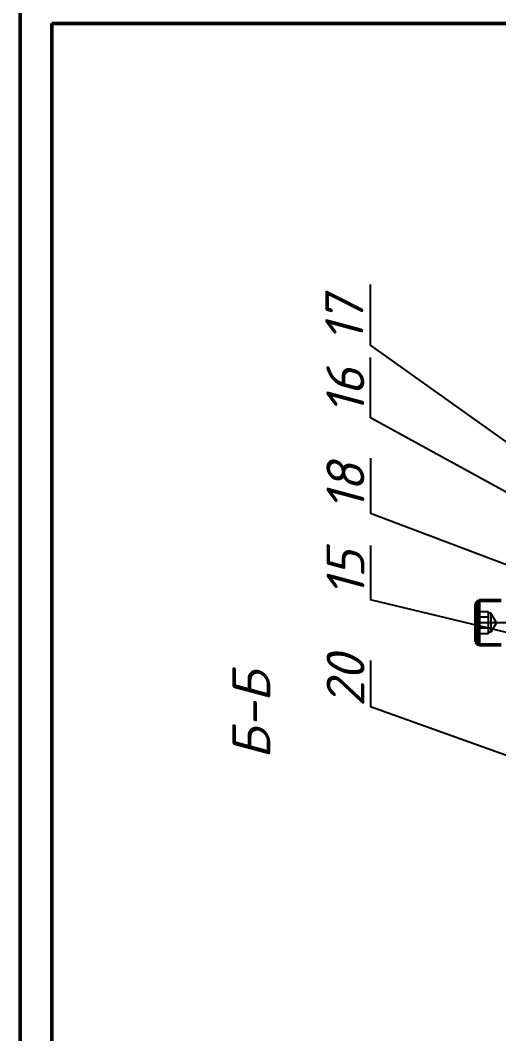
# Model space of a CAD drawing. Header units: millimetres. Extents: x -5427 to 3670, y -5891 to 948.
# Drawn here: x -5427.1 to -5351.4, y 193.8 to 354 of the extents above; entities that cross this region are included whole.
import ezdxf

# ---------------------------------------------------------------- set-up
doc = ezdxf.new("R2010")
doc.units = ezdxf.units.MM
doc.header["$MEASUREMENT"] = 0
doc.linetypes.add('ACAD_ISO04W100', pattern=[30, 24, -3, 0, -3])
doc.layers.add('оси', color=1, linetype='ACAD_ISO04W100')
doc.layers.add('Толстые', color=7, linetype='Continuous', lineweight=50)
doc.layers.add('Тонкие', color=140, linetype='Continuous', lineweight=25)
doc.styles.get("Standard").update_dxf_attribs({"font": 'isocpeui.ttf'})

# ---------------------------------------------------------------- blocks, each defined once
blk = doc.blocks.new('BORDER')
blk.add_line((1.00000000000004, 1.00000000000004), (0, 1.00000000000004))

msp = doc.modelspace()

# ---------------------------------------------------------------- linework, layer by layer
at = {"layer": 'оси'}
msp.add_line((-5336.73519021611, 258.7753139712147), (-5354.58428710537, 258.7753139712138), dxfattribs=at)
at = {"layer": 'Толстые'}
for p, q in [((-5355.051182529011, 255.7753138420828), (-5355.051172198445, 261.7753139712129)), ((-5354.551171423768, 262.2753139712129), (-5355.051172198445, 261.7753139712129)), ((-5354.551183320348, 255.2753138587457), (-5354.551171423768, 262.2753139712129)), ((-5351.051533902702, 262.2753139712129), (-5354.551171423768, 262.2753139712129)), ((-5354.551183432818, 255.2753139712147), (-5355.051182658141, 255.7753139712147)), ((-5354.551183320348, 255.2753139712147), (-5351.051532742257, 255.2753139712147))]:
    msp.add_line(p, q, dxfattribs=at)
for points in [[(-5422.117841677407, 353.486343113407), (-5422.117841677407, -215.513656886593)], [(-5012.117841677407, 353.486343113407), (-5422.117841677407, 353.486343113407)]]:
    msp.add_lwpolyline(points, dxfattribs=at)
at = {"layer": 'Тонкие'}
for p, q in [((-5371.724045511979, 302.6427589526536), (-5371.724045511979, 312.2138225380365)), ((-5323.042164729012, 267.9591332675334), (-5371.724045511979, 302.6427589526536)), ((-5371.703620909917, 291.1340322489484), (-5371.703620909917, 300.6868240499368)), ((-5323.401185744363, 264.7260518344563), (-5371.703620909917, 291.1340322489484)), ((-5371.703620909917, 284.7875357924402), (-5371.703620909917, 276.0121108625478)), ((-5321.995170673605, 257.3189402215901), (-5371.703620909917, 276.0121108625478)), ((-5371.703620909917, 271.0042619596895), (-5371.703620909917, 262.3711176100649)), ((-5319.249257005905, 249.7978157507148), (-5371.703620909917, 262.3711176100658)), ((-5353.051175872527, 259.6414016685819), (-5355.051175872525, 259.6414051121044)), ((-5353.051174381434, 260.5074296550054), (-5355.051174381432, 260.5074330985269)), ((-5353.051180345791, 257.043328039879), (-5353.051174381434, 260.5074296550054)), ((-5352.657522387623, 260.2753764479073), (-5353.051174780973, 260.2753771256828)), ((-5351.785303719979, 258.7753139712129), (-5352.657522387623, 260.2753764479073)), ((-5352.657522387623, 260.2753764479073), (-5352.657522387623, 257.2753764479073)), ((-5353.051178854704, 257.9093508610165), (-5355.051178854704, 257.909354304539)), ((-5351.785570085015, 258.7757720721545), (-5352.6594275938, 257.2753764479073)), ((-5353.051180345789, 257.043328039879), (-5355.051180345788, 257.0433314834006)), ((-5352.657522387623, 257.2753764479073), (-5353.051179946257, 257.2753771256919)), ((-5371.703620909917, 252.8204205959789), (-5371.703620909917, 245.4809668531977)), ((-5339.82567541567, 234.0657712657483), (-5371.703620909917, 245.4809668531977))]:
    msp.add_line(p, q, dxfattribs=at)

# ---------------------------------------------------------------- block references
at = {"layer": 'Толстые', "xscale": 594, "yscale": 420, "zscale": 594, "rotation": 90}
msp.add_blockref('BORDER', (-5007.117841677407, -235.513656886593), dxfattribs=at)

# ---------------------------------------------------------------- texts
at = {"layer": 'Тонкие'}
for s, p in [('17', (-5372.859419401168, 303.0601097105371)), ('16', (-5372.690673071505, 291.6373441794565)), ('18', (-5372.668346221853, 276.4344944907168)), ('15', (-5372.668346221853, 262.8375960813498)), ('20', (-5372.668346221853, 245.4715056891489)), ('Б-Б', (-5387.57881025072, 237.2041498596498))]:
    msp.add_text(s, height=6, rotation=90, dxfattribs=at).set_placement(p)

doc.saveas('drawing.dxf')
